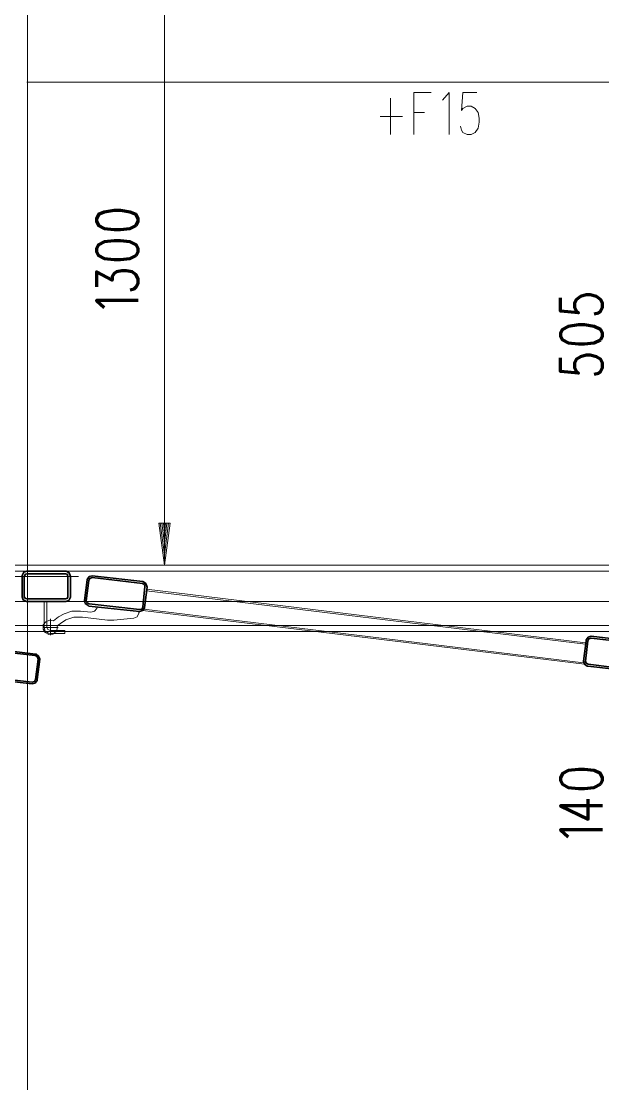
# Model space of a CAD drawing. Header units: metres. Extents: x 1223 to 5739, y -151236 to 19014.
# Drawn here: x 5089.46 to 5112.58, y -151069.11 to -151026.85 of the extents above; entities that cross this region are included whole.
import ezdxf

# ---------------------------------------------------------------- set-up
doc = ezdxf.new("R2010")
doc.units = ezdxf.units.M
doc.layers.add('PDF_Geometry', color=7, linetype='Continuous')

msp = doc.modelspace()

# ---------------------------------------------------------------- linework, layer by layer
at = {"layer": 'PDF_Geometry', "color": 8, "lineweight": 13}
for points in [[(4989.002, -151051.122), (5284.294, -151051.122), (5284.294, -151048.725), (5286.692, -151048.725), (5286.692, -150964.01), (5284.294, -150964.01), (5284.294, -150961.612), (4989.002, -150961.612), (4989.002, -150964.01), (4986.605, -150964.01), (4986.605, -151048.725), (4989.063, -151048.725), (4989.307, -151048.481), (5054.697, -151048.481)], [(5095.155, -151016.598), (5095.155, -151048.481)], [(5089.689, -151029.278), (5137.685, -151029.278)], [(5089.709, -151098.082), (5089.709, -151029.278)], [(5105.071, -151031.351), (5105.071, -151029.685), (5105.762, -151029.685)], [(5106.473, -151031.351), (5106.473, -151029.685), (5106.209, -151029.989)], [(5106.92, -151031.026), (5106.961, -151031.188), (5107.022, -151031.27), (5107.184, -151031.351), (5107.347, -151031.351), (5107.509, -151031.27), (5107.631, -151031.107), (5107.672, -151030.863), (5107.672, -151030.701), (5107.631, -151030.477), (5107.509, -151030.315), (5107.347, -151030.233), (5107.184, -151030.233), (5107.022, -151030.315), (5106.961, -151030.396), (5107.022, -151029.685), (5107.57, -151029.685)], [(5104.136, -151031.351), (5104.136, -151029.908)], [(5103.73, -151030.64), (5104.624, -151030.64)], [(5105.071, -151030.477), (5105.498, -151030.477)], [(5094.992, -151046.814), (5095.155, -151048.054), (5095.317, -151046.814)], [(5095.053, -151046.814), (5095.155, -151047.607), (5095.256, -151046.814)], [(5095.114, -151046.814), (5095.155, -151047.18), (5095.195, -151046.814)], [(4989.246, -151048.481), (5096.171, -151048.481)], [(5004.019, -151048.725), (5032.833, -151048.725), (5061.626, -151048.725), (5138.416, -151048.725), (5005.868, -151048.725), (5005.766, -151048.725), (5005.766, -151049.741), (5005.746, -151049.802), (5005.685, -151049.822), (5003.572, -151049.822), (5003.45, -151049.883), (5003.369, -151050.005), (5003.369, -151050.025), (5003.369, -151050.878), (5003.47, -151050.878)], [(5005.868, -151048.725), (5005.868, -151049.741), (5005.868, -151049.761), (5005.807, -151049.883), (5005.685, -151049.923), (5136.892, -151049.923), (5139.005, -151049.923), (5139.066, -151049.964), (5139.087, -151050.025), (5139.087, -151050.878), (5139.188, -151050.878), (5003.47, -151050.878), (5003.47, -151050.025), (5003.491, -151049.964), (5003.572, -151049.923), (5005.685, -151049.923)], [(5089.709, -151048.481), (5282.425, -151048.481)], [(5059.696, -151048.928), (5091.741, -151048.928)], [(5094.443, -151049.436), (5111.898, -151051.569)], [(5094.443, -151049.497), (5111.898, -151051.63)], [(5094.159, -151050.33), (5094.139, -151050.37), (5094.139, -151050.391), (5094.078, -151050.533), (5093.935, -151050.594), (5093.143, -151050.675), (5092.899, -151050.675), (5091.903, -151050.553), (5091.558, -151050.553), (5091.233, -151050.655), (5091.03, -151050.797), (5090.887, -151050.899), (5090.908, -151050.96), (5090.867, -151051.102), (5090.725, -151051.224), (5090.562, -151051.244), (5090.42, -151051.163), (5090.339, -151051.021), (5090.339, -151050.858), (5090.44, -151050.736), (5090.583, -151050.675), (5090.745, -151050.696), (5090.948, -151050.533), (5091.172, -151050.411), (5091.477, -151050.31), (5091.822, -151050.31), (5092.229, -151050.35), (5092.371, -151050.31), (5092.472, -151050.208), (5092.493, -151050.127)], [(5094.301, -151050.289), (5111.858, -151052.423)], [(5094.342, -151050.228), (5111.817, -151052.362)], [(5090.318, -151050.96), (5090.928, -151050.96)], [(5090.623, -151050.614), (5090.623, -151051.265)], [(5091.192, -151051.082), (5091.192, -151051.204)]]:
    msp.add_lwpolyline(points, dxfattribs=at)
for points in [[(5089.709, -151048.725), (5089.709, -151016.212)], [(5095.155, -151048.481), (5094.931, -151046.814), (5095.378, -151046.814)], [(5091.192, -151051.204), (5090.623, -151051.204), (5090.542, -151051.183), (5090.42, -151051.102), (5090.379, -151050.96), (5090.379, -151049.923), (5090.481, -151049.923), (5090.481, -151050.96), (5090.522, -151051.041), (5090.623, -151051.082), (5091.192, -151051.082)]]:
    msp.add_lwpolyline(points, close=True, dxfattribs=at)
at = {"layer": 'PDF_Geometry', "color": 8, "lineweight": 70}
for points in [[(5094.037, -151034.968), (5094.118, -151034.805), (5094.118, -151034.704), (5094.037, -151034.541), (5093.793, -151034.439), (5093.407, -151034.379), (5093.163, -151034.379), (5092.757, -151034.439), (5092.533, -151034.541), (5092.452, -151034.704), (5092.452, -151034.805), (5092.533, -151034.968), (5092.757, -151035.09), (5093.163, -151035.13), (5093.407, -151035.13), (5093.793, -151035.09)], [(5094.037, -151036.167), (5094.118, -151036.004), (5094.118, -151035.903), (5094.037, -151035.74), (5093.793, -151035.618), (5093.407, -151035.577), (5093.163, -151035.577), (5092.757, -151035.618), (5092.533, -151035.74), (5092.452, -151035.903), (5092.452, -151036.004), (5092.533, -151036.167), (5092.757, -151036.289), (5093.163, -151036.329), (5093.407, -151036.329), (5093.793, -151036.289)], [(5112.488, -151039.52), (5112.569, -151039.377), (5112.569, -151039.255), (5112.488, -151039.113), (5112.244, -151038.991), (5111.858, -151038.93), (5111.614, -151038.93), (5111.208, -151038.991), (5110.984, -151039.113), (5110.903, -151039.255), (5110.903, -151039.377), (5110.984, -151039.52), (5111.208, -151039.641), (5111.614, -151039.682), (5111.858, -151039.682), (5112.244, -151039.641)], [(5112.488, -151057.198), (5112.569, -151057.035), (5112.569, -151056.934), (5112.488, -151056.771), (5112.244, -151056.649), (5111.858, -151056.609), (5111.614, -151056.609), (5111.208, -151056.649), (5110.984, -151056.771), (5110.903, -151056.934), (5110.903, -151057.035), (5110.984, -151057.198), (5111.208, -151057.32), (5111.614, -151057.361), (5111.858, -151057.361), (5112.244, -151057.32)]]:
    msp.add_lwpolyline(points, close=True, dxfattribs=at)
for points in [[(5093.793, -151037.528), (5093.956, -151037.488), (5094.037, -151037.406), (5094.118, -151037.264), (5094.118, -151037.101), (5094.037, -151036.939), (5093.874, -151036.817), (5093.631, -151036.776), (5093.468, -151036.776), (5093.245, -151036.817), (5093.163, -151036.878), (5093.082, -151037), (5093.082, -151037.142), (5092.452, -151036.817), (5092.452, -151037.406)], [(5112.244, -151038.483), (5112.406, -151038.443), (5112.488, -151038.382), (5112.569, -151038.219), (5112.569, -151038.056), (5112.488, -151037.914), (5112.325, -151037.792), (5112.081, -151037.731), (5111.919, -151037.731), (5111.695, -151037.792), (5111.533, -151037.914), (5111.451, -151038.056), (5111.451, -151038.219), (5111.533, -151038.382), (5111.614, -151038.443), (5110.903, -151038.382), (5110.903, -151037.853)], [(5094.118, -151037.955), (5092.452, -151037.955), (5092.757, -151038.239)], [(5112.244, -151040.881), (5112.406, -151040.84), (5112.488, -151040.779), (5112.569, -151040.617), (5112.569, -151040.454), (5112.488, -151040.292), (5112.325, -151040.19), (5112.081, -151040.129), (5111.919, -151040.129), (5111.695, -151040.19), (5111.533, -151040.292), (5111.451, -151040.454), (5111.451, -151040.617), (5111.533, -151040.779), (5111.614, -151040.84), (5110.903, -151040.779), (5110.903, -151040.231)], [(5112.569, -151058.051), (5110.903, -151058.051), (5112, -151058.58), (5112, -151057.787)], [(5112.569, -151059.007), (5110.903, -151059.007), (5111.208, -151059.291)]]:
    msp.add_lwpolyline(points, dxfattribs=at)
at = {"layer": 'PDF_Geometry', "color": 8, "lineweight": 35}
for points in [[(5091.416, -151049.741), (5091.416, -151048.928), (5091.375, -151048.786), (5091.253, -151048.725), (5091.233, -151048.725), (5089.689, -151048.725), (5089.567, -151048.765), (5089.506, -151048.887), (5089.506, -151048.928), (5089.506, -151049.741), (5089.546, -151049.862), (5089.668, -151049.923), (5089.689, -151049.923), (5091.233, -151049.923), (5091.355, -151049.883), (5091.416, -151049.761)], [(5091.233, -151048.826), (5089.689, -151048.826), (5089.628, -151048.846), (5089.587, -151048.928), (5089.587, -151049.741), (5089.628, -151049.802), (5089.689, -151049.822), (5091.233, -151049.822), (5091.294, -151049.802), (5091.314, -151049.741), (5091.314, -151048.928), (5091.294, -151048.846)], [(5092.086, -151049.07), (5091.985, -151049.883), (5092.005, -151050.005), (5092.127, -151050.086), (5092.147, -151050.106), (5094.159, -151050.33), (5094.281, -151050.289), (5094.362, -151050.188), (5094.362, -151050.167), (5094.464, -151049.354), (5094.423, -151049.212), (5094.322, -151049.151), (5094.301, -151049.131), (5092.289, -151048.907), (5092.168, -151048.928), (5092.086, -151049.05)], [(5092.147, -151049.09), (5092.188, -151049.009), (5092.289, -151048.968), (5094.281, -151049.212), (5094.362, -151049.253), (5094.382, -151049.334), (5094.301, -151050.147), (5094.261, -151050.228), (5094.159, -151050.249), (5092.168, -151050.025), (5092.086, -151049.984), (5092.046, -151049.903)], [(5111.919, -151051.488), (5111.919, -151051.447), (5112, -151051.346), (5112.122, -151051.305), (5114.134, -151051.549), (5114.154, -151051.549), (5114.256, -151051.63), (5114.296, -151051.752), (5114.195, -151052.565), (5114.195, -151052.585), (5114.113, -151052.707), (5113.991, -151052.728), (5111.98, -151052.504), (5111.959, -151052.504), (5111.858, -151052.423), (5111.817, -151052.301)], [(5112, -151052.423), (5111.919, -151052.382), (5111.898, -151052.301), (5111.98, -151051.488), (5112.02, -151051.407), (5112.122, -151051.386), (5114.113, -151051.61), (5114.195, -151051.651), (5114.235, -151051.752), (5114.134, -151052.565), (5114.093, -151052.646), (5113.991, -151052.667)], [(5087.88, -151052.971), (5087.86, -151052.971), (5087.758, -151052.89), (5087.717, -151052.768), (5087.819, -151051.955), (5087.819, -151051.915), (5087.9, -151051.813), (5088.022, -151051.773), (5090.034, -151052.016), (5090.054, -151052.016), (5090.156, -151052.098), (5090.197, -151052.22), (5090.095, -151053.032), (5090.095, -151053.073), (5090.014, -151053.175), (5089.892, -151053.195)], [(5087.88, -151051.955), (5087.921, -151051.874), (5088.022, -151051.854), (5090.014, -151052.077), (5090.095, -151052.118), (5090.136, -151052.22), (5090.034, -151053.032), (5089.993, -151053.114), (5089.892, -151053.134), (5087.9, -151052.91), (5087.819, -151052.85), (5087.799, -151052.768)]]:
    msp.add_lwpolyline(points, close=True, dxfattribs=at)
msp.add_lwpolyline([(5092.493, -151050.127), (5092.493, -151050.127)], dxfattribs=at)

doc.saveas('drawing.dxf')
